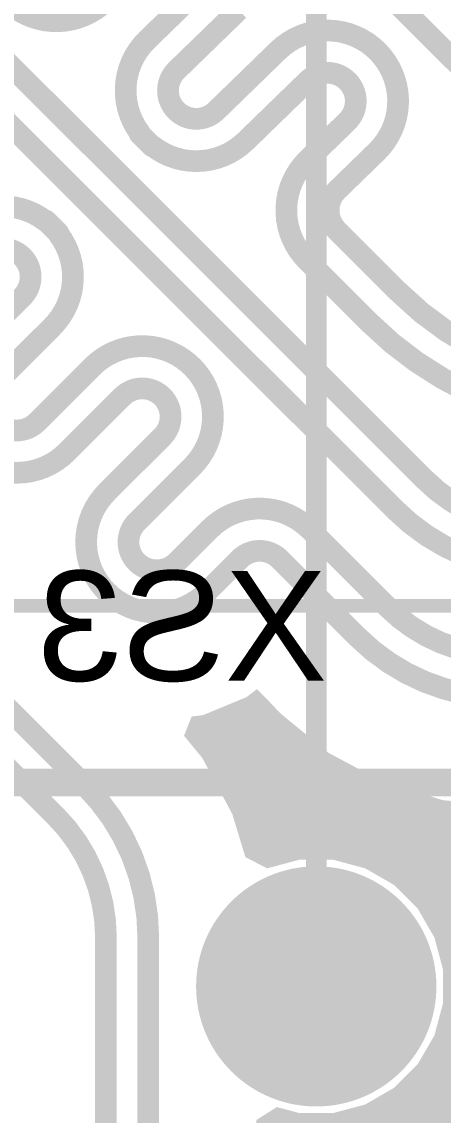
# Model space of a CAD drawing. Header units: inches. Extents: x -0.1 to 94.8, y -0.8 to 67.1.
# Drawn here: x 37.97 to 41.03, y 30.56 to 38.52 of the extents above; entities that cross this region are included whole.
import ezdxf

# ---------------------------------------------------------------- set-up
doc = ezdxf.new("R2010")
doc.units = ezdxf.units.IN
for name, color, linetype in [('Board Layer Stack Bottom Overlay', 54, 'Continuous'), ('Board Layer Stack Bottom Solder', 6, 'Continuous'), ('Bottom Layer', 5, 'Continuous'), ('Layer 1', 76, 'Continuous'), ('Layer 2', 16, 'Continuous'), ('Mechanical 15', 56, 'Continuous'), ('Mechanical 20', 56, 'Continuous'), ('Multi-Layer', 9, 'Continuous'), ('Pad Holes', 156, 'Continuous'), ('Top Layer', 1, 'Continuous'), ('Top Solder', 216, 'Continuous')]:
    doc.layers.add(name, color=color, linetype=linetype)
doc.styles.add('Arial', font='', dxfattribs={"height": 0.2})
doc.styles.get('Arial').set_extended_font_data('Arial')

# ---------------------------------------------------------------- blocks, each defined once
blk = doc.blocks.new('JK00136NL_B_54')
at = {"layer": 'Board Layer Stack Bottom Solder'}
h = blk.add_hatch(color=6, dxfattribs=at)
edge = h.paths.add_edge_path()
edge.add_arc((14.740001, 6.120000459999999), 0.8741003599999999, 0, 360)
at = {"layer": 'Bottom Layer'}
h = blk.add_hatch(color=5, dxfattribs=at)
edge = h.paths.add_edge_path()
edge.add_arc((14.740001, 6.120000459999999), 0.77250036, 0, 360)
at = {"layer": 'Layer 1'}
h = blk.add_hatch(color=76, dxfattribs=at)
edge = h.paths.add_edge_path()
edge.add_arc((14.740001, 6.120000459999999), 0.77250036, 0, 360)
at = {"layer": 'Layer 2'}
h = blk.add_hatch(color=16, dxfattribs=at)
edge = h.paths.add_edge_path()
edge.add_arc((14.740001, 6.120000459999999), 0.77250036, 0, 360)
at = {"layer": 'Multi-Layer'}
h = blk.add_hatch(color=9, dxfattribs=at)
edge = h.paths.add_edge_path()
edge.add_arc((14.740001, 6.120000459999999), 0.77250036, 0, 360)
at = {"layer": 'Pad Holes'}
h = blk.add_hatch(color=7, dxfattribs=at)
edge = h.paths.add_edge_path()
edge.add_arc((14.740001, 6.120000459999999), 0.51500024, 0, 360)
at = {"layer": 'Top Layer'}
h = blk.add_hatch(color=1, dxfattribs=at)
edge = h.paths.add_edge_path()
edge.add_arc((14.740001, 6.120000459999999), 0.77250036, 0, 360)
at = {"layer": 'Top Solder'}
h = blk.add_hatch(color=216, dxfattribs=at)
edge = h.paths.add_edge_path()
edge.add_arc((14.740001, 6.120000459999999), 0.8741003599999999, 0, 360)
at = {"layer": 'Board Layer Stack Bottom Overlay'}
blk.add_lwpolyline([(16.20000062, 8.39499972, 0.1499997, 0.1499997, 0), (16.20000062, -8.39499972, 0.1499997, 0.1499997, 0)], format="xyseb", dxfattribs=at)
at = {"layer": 'Mechanical 15'}
blk.add_lwpolyline([(16.2249993, 8.39499972, 0.1999996, 0.1999996, 0), (16.2249993, -8.39499972, 0.1999996, 0.1999996, 0)], format="xyseb", dxfattribs=at)
at = {"layer": 'Mechanical 20'}
blk.add_lwpolyline([(17.51000054, 10.24199882, 0.0999998, 0.0999998, 0), (17.51000054, -10.24199882, 0.0999998, 0.0999998, 0)], format="xyseb", dxfattribs=at)

msp = doc.modelspace()

# ---------------------------------------------------------------- hatches: boundary and pattern name
at = {"layer": 'Bottom Layer'}
msp.add_hatch(color=5, dxfattribs=at).paths.add_polyline_path([(39.74700204, 33.59624218), (39.8499711, 33.48707805999999), (39.84997363999999, 33.4870806), (40.19929476, 33.20039842), (40.59783346, 32.9873737), (41.03027354, 32.8561954), (41.47999578, 32.81190034), (41.47999578, 32.8118978), (41.6225863, 32.7940035), (41.72026708, 32.7745725), (41.90834646, 32.648906), (41.91965454, 32.63416638), (42.1435784, 32.41024252), (42.12400007999999, 32.26152552), (42.08357344, 32.23818546), (41.9118161, 32.06642812), (41.79036854, 31.85607294), (41.727501, 31.6214506), (41.727501, 31.3785504), (41.79036854, 31.14392806), (41.9118161, 30.93357288), (42.08357344, 30.76181554), (42.29392862, 30.64036798), (42.52855096, 30.57750044), (42.77145116, 30.57750044), (43.0060735, 30.64036798), (43.21642868, 30.76181554), (43.38818602, 30.93357288), (43.41152608, 30.97399952), (43.56024308, 30.99357784), (44.2428249, 30.31099602), (44.25664504, 30.30039152), (44.37869204, 30.1177325), (44.41004325999999, 29.96012804), (44.31189004, 29.84141352), (44.30116362, 29.8329985), (44.07506805999999, 29.8329985), (43.85303649999999, 29.77350662), (43.65396653999999, 29.65857416), (43.53893248, 29.5435401), (43.1344959, 29.37601186), (42.99594652, 29.4897175), (42.73269584, 29.63042842), (42.70611982, 29.63849038), (42.68603604, 29.65857416), (42.48696608, 29.77350662), (42.26493452, 29.8329985), (42.0350696, 29.8329985), (41.81303804, 29.77350662), (41.61396808, 29.65857416), (41.4514284, 29.49603448), (41.33649594, 29.29696452), (41.27700406, 29.07493296), (41.27700406, 28.84506804), (41.29601342, 28.77412076), (41.20782462, 28.65919338), (41.0521785, 28.65919338), (40.9639897, 28.77412076), (40.98299906, 28.84506804), (40.98299906, 29.07493296), (40.92350718, 29.29696452), (40.80857472, 29.49603448), (40.64603504, 29.65857416), (40.44696508, 29.77350662), (40.22493352, 29.8329985), (39.9950686, 29.8329985), (39.82372274, 29.787088), (39.6737205, 29.87197734), (39.6737205, 30.52723384), (39.82372274, 30.62166595999999), (39.98855096, 30.57750044), (40.23145116, 30.57750044), (40.4660735, 30.64036798), (40.67642867999999, 30.76181554), (40.84818601999999, 30.93357288), (40.96963358, 31.14392806), (41.03250111999999, 31.3785504), (41.03250111999999, 31.6214506), (40.96963358, 31.85607294), (40.84818601999999, 32.06642812), (40.67642867999999, 32.23818546), (40.4660735, 32.35963302), (40.23145116, 32.42250056), (39.98855096, 32.42250056), (39.75393116, 32.35963302), (39.59450297999999, 32.44079618), (39.4991463, 32.75514657999999), (39.281608, 33.16212823999999), (39.14806496, 33.32485079999999), (39.20319058, 33.46435268), (39.28753889999999, 33.47545756), (39.60207725999999, 33.60574432), (39.67870144, 33.66454024)])

# ---------------------------------------------------------------- linework, layer by layer
for points in [[(38.20284714, 41.15157886, 0.1580007, 0.1580007, 0), (42.34186858, 37.01255488, 0.1580007, 0.1580007, 0)], [(35.35502708, 40.73497568, 0.1580007, 0.1580007, 0), (40.90144728, 35.18855548, 0.1580007, 0.1580007, 0)], [(35.13723985999999, 40.51718338, 0.1580007, 0.1580007, 0), (40.68365497999999, 34.97076826, 0.1580007, 0.1580007, 0)], [(38.87915262, 38.3906903, 0.1580007, 0.1580007, 0), (39.33195588, 38.83091039999999, 0.1580007, 0.1580007, 0)], [(38.57741586, 38.67194958, 0.1580007, 0.1580007, -0.4148513788680179), (37.84980237999999, 38.68300112, 0.1580007, 0.1580007, 0)], [(39.0938512, 38.16985508, 0.1580007, 0.1580007, 0), (39.54538445999999, 38.60884074, 0.1580007, 0.1580007, 0)], [(39.83311819999999, 38.31395944, 0.1580007, 0.1580007, -0.4142105067555178), (40.55994682, 38.30371816, 0.1580007, 0.1580007, 0)], [(38.82532748, 37.71498934, 0.1580007, 0.1580007, -0.37639886955586), (38.87915262, 38.3906903, 0.1580007, 0.1580007, 0)], [(39.3803378, 37.87376219999999, 0.1580007, 0.1580007, 0), (39.83311819999999, 38.31395944, 0.1580007, 0.1580007, 0)], [(40.55994936, 38.3037207, 0.1580007, 0.1580007, -0.4142217203328691), (40.54970554, 37.57687684, 0.1580007, 0.1580007, 0)], [(39.08938587999999, 37.87893364, 0.1580007, 0.1580007, -0.4134680218372819), (39.0938512, 38.16985508, 0.1580007, 0.1580007, 0)], [(40.04781678, 38.09312168, 0.1580007, 0.1580007, -0.413682477464764), (40.33885252, 38.08928374, 0.1580007, 0.1580007, 0)], [(39.59628098, 37.65413602, 0.1580007, 0.1580007, 0), (40.04781678, 38.09312168, 0.1580007, 0.1580007, 0)], [(40.33958658, 38.0885319, 0.1580007, 0.1580007, -0.4118149440448808), (40.33573594, 37.79842834, 0.1580007, 0.1580007, 0)], [(40.33958658, 38.0885319, 0.1580007, 0.1580007, -0.001705777791308235), (40.33885252, 38.08928374, 0.1580007, 0.1580007, 0)], [(39.08938587999999, 37.87893364, 0.1580007, 0.1580007, -0.0008514443220469112), (39.08975164, 37.87855772, 0.1580007, 0.1580007, 0)], [(39.38033526, 37.87375966, 0.1580007, 0.1580007, -0.4127993176582277), (39.08975164, 37.87855772, 0.1580007, 0.1580007, 0)], [(39.38033526, 37.87375966, 0.1580007, 0.1580007, 0), (39.3803378, 37.87376219999999, 0.1580007, 0.1580007, 0)], [(40.0479387, 37.51862956, 0.1580007, 0.1580007, 0), (40.33573594, 37.79842834, 0.1580007, 0.1580007, 0)], [(38.82532748, 37.70742014, 0.1580007, 0.1580007, 0), (38.82532748, 37.71498934, 0.1580007, 0.1580007, 0)], [(38.82532748, 37.70742014, 0.1580007, 0.1580007, 0), (38.87005434, 37.66269328, 0.1580007, 0.1580007, 0)], [(38.87799438, 37.65475324, 0.1580007, 0.1580007, -0.005463429853846478), (38.87005434, 37.66269328, 0.1580007, 0.1580007, 0)], [(38.87799438, 37.6547507, 0.1580007, 0.1580007, 0), (38.9155432, 37.61720188, 0.1580007, 0.1580007, 0)], [(39.59574504, 37.65361024, 0.1580007, 0.1580007, -0.3749178443930544), (38.92089244, 37.61720442, 0.1580007, 0.1580007, 0)], [(39.59628098, 37.65413602, 0.1580007, 0.1580007, -0.001218797686426634), (39.59574504, 37.65361024, 0.1580007, 0.1580007, 0)], [(38.9155432, 37.61720442, 0.1580007, 0.1580007, 0), (38.92089244, 37.61720442, 0.1580007, 0.1580007, 0)], [(40.26263728, 37.2977918, 0.1580007, 0.1580007, 0), (40.54916705999999, 37.57635868, 0.1580007, 0.1580007, 0)], [(40.54970554, 37.57687684, 0.1580007, 0.1580007, -0.001213134819568197), (40.54916705999999, 37.57635868, 0.1580007, 0.1580007, 0)], [(40.04359784, 36.78582178, 0.1580007, 0.1580007, -0.419007469510226), (40.0479387, 37.51862956, 0.1580007, 0.1580007, 0)], [(40.26057226, 37.00442688, 0.1580007, 0.1580007, -0.4183490247160726), (40.26263728, 37.2977918, 0.1580007, 0.1580007, 0)], [(37.46257684, 37.02935698, 0.1580007, 0.1580007, -0.3756625031943547), (38.13791458, 37.07446737999999, 0.1580007, 0.1580007, 0)], [(38.13791458, 37.07446737999999, 0.1580007, 0.1580007, 0), (38.1443738, 37.07446737999999, 0.1580007, 0.1580007, 0)], [(38.1443738, 37.07446737999999, 0.1580007, 0.1580007, 0), (38.1892048, 37.02963638, 0.1580007, 0.1580007, 0)], [(38.18920225999999, 37.02963892, 0.1580007, 0.1580007, -0.0003843707282376088), (38.1897636, 37.02907758, 0.1580007, 0.1580007, 0)], [(38.18976106, 37.02907758, 0.1580007, 0.1580007, 0), (38.23458952, 36.98424912, 0.1580007, 0.1580007, 0)], [(38.23458952, 36.97779498, 0.1580007, 0.1580007, -0.3756675934487062), (38.18947912, 36.30244962, 0.1580007, 0.1580007, 0)], [(38.23458952, 36.97779498, 0.1580007, 0.1580007, 0), (38.23458952, 36.98425166, 0.1580007, 0.1580007, 0)], [(40.26056972, 37.00442434, 0.1580007, 0.1580007, 0), (40.58556017999999, 36.67943388, 0.1580007, 0.1580007, 0)], [(37.6803666, 36.81156721999999, 0.1580007, 0.1580007, -0.9984666764447183), (37.97214148, 36.5206915, 0.1580007, 0.1580007, 0)], [(40.04365626, 36.78576336, 0.1580007, 0.1580007, -0.0001341152303103431), (40.04359784, 36.78582178, 0.1580007, 0.1580007, 0)], [(40.04365626, 36.78576336, 0.1580007, 0.1580007, 0), (40.36777296, 36.46164666, 0.1580007, 0.1580007, 0)], [(40.58556017999999, 36.67943641999999, 0.1580007, 0.1580007, 0), (40.70676135999999, 36.55823523999999, 0.1580007, 0.1580007, 0)], [(40.7067639, 36.55823778, 0.1580007, 0.1580007, 0), (40.70824725999999, 36.55675442, 0.1580007, 0.1580007, 0)], [(42.32999915999999, 35.88500316, 0.1580007, 0.1580007, -0.198912367379658), (40.70824725999999, 36.55675442, 0.1580007, 0.1580007, 0)], [(37.56831196, 36.11686198, 0.1580007, 0.1580007, 0), (37.97214148, 36.5206915, 0.1580007, 0.1580007, 0)], [(40.36777296, 36.4616492, 0.1580007, 0.1580007, 0), (40.36777549999999, 36.4616492, 0.1580007, 0.1580007, 0)], [(40.36777549999999, 36.4616492, 0.1580007, 0.1580007, 0), (40.48590582, 36.34351888, 0.1580007, 0.1580007, 0)], [(37.78609917999999, 35.89907476, 0.1580007, 0.1580007, 0), (38.18877808, 36.30175366, 0.1580007, 0.1580007, 0)], [(38.18947912, 36.30244962, 0.1580007, 0.1580007, -0.001603627429053275), (38.18877808, 36.30175366, 0.1580007, 0.1580007, 0)], [(40.48590328, 36.34351634, 0.1580007, 0.1580007, 0), (40.48590582, 36.34351888, 0.1580007, 0.1580007, 0)], [(40.48590582, 36.34351634, 0.1580007, 0.1580007, 0), (40.49045495999999, 36.3389672, 0.1580007, 0.1580007, 0)], [(42.32999915999999, 35.57700276, 0.1580007, 0.1580007, -0.198912367379658), (40.49045495999999, 36.3389672, 0.1580007, 0.1580007, 0)], [(38.48080696, 36.01112686, 0.1580007, 0.1580007, -0.4142145858207659), (39.20771431999999, 36.0111294, 0.1580007, 0.1580007, 0)], [(38.07697743999999, 35.60729734, 0.1580007, 0.1580007, 0), (38.48080696, 36.01112686, 0.1580007, 0.1580007, 0)], [(39.20771431999999, 36.0111294, 0.1580007, 0.1580007, -0.4142186796260081), (39.20771178, 35.28421696, 0.1580007, 0.1580007, 0)], [(38.07697743999999, 35.60729734, 0.1580007, 0.1580007, -0.9984449132967944), (37.78609917999999, 35.89907221999999, 0.1580007, 0.1580007, 0)], [(38.69859672, 35.7933371, 0.1580007, 0.1580007, -0.4142161160457334), (38.98992456, 35.79333964, 0.1580007, 0.1580007, 0)], [(38.29591274, 35.3906582, 0.1580007, 0.1580007, 0), (38.69859417999999, 35.79333964, 0.1580007, 0.1580007, 0)], [(38.69859417999999, 35.79333964, 0.1580007, 0.1580007, 0), (38.69859672, 35.7933371, 0.1580007, 0.1580007, 0)], [(38.98992456, 35.79333964, 0.1580007, 0.1580007, -0.4133175107631974), (38.99037414, 35.50245884, 0.1580007, 0.1580007, 0)], [(38.58654462, 35.09862931999999, 0.1580007, 0.1580007, 0), (38.99037414, 35.50245884, 0.1580007, 0.1580007, 0)], [(38.29521424, 35.38995462, 0.1580007, 0.1580007, -0.413476873681927), (37.56922382, 35.38904784, 0.1580007, 0.1580007, 0)], [(38.29591274, 35.3906582, 0.1580007, 0.1580007, -0.00160945886070411), (38.29521424, 35.38995462, 0.1580007, 0.1580007, 0)], [(38.80433184, 34.8808421, 0.1580007, 0.1580007, 0), (39.20701073999999, 35.283521, 0.1580007, 0.1580007, 0)], [(39.20771178, 35.28421696, 0.1580007, 0.1580007, -0.001603627429053275), (39.20701073999999, 35.283521, 0.1580007, 0.1580007, 0)], [(40.90144728, 35.18855548, 0.1580007, 0.1580007, 0), (40.90168095999999, 35.1883218, 0.1580007, 0.1580007, 0)], [(40.90168095999999, 35.1883218, 0.1580007, 0.1580007, -6.812731628684378e-05), (40.90144728, 35.18855548, 0.1580007, 0.1580007, 0)], [(41.75499904, 34.83500272, 0.1580007, 0.1580007, -0.1988415454888588), (40.90168095999999, 35.1883218, 0.1580007, 0.1580007, 0)], [(38.58602392, 34.37225028, 0.1580007, 0.1580007, -0.4137909435407522), (38.58654462, 35.09862931999999, 0.1580007, 0.1580007, 0)], [(39.33461526, 34.82847238, 0.1580007, 0.1580007, -0.4142186796260083), (40.0615277, 34.82847492, 0.1580007, 0.1580007, 0)], [(41.75499904, 34.52700231999999, 0.1580007, 0.1580007, -0.198912367379658), (40.68365752, 34.97076826, 0.1580007, 0.1580007, 0)], [(39.0952101, 34.58906468, 0.1580007, 0.1580007, -0.9984449132967944), (38.80433184, 34.88083956, 0.1580007, 0.1580007, 0)], [(38.80433184, 34.88083956, 0.1580007, 0.1580007, 0), (38.80433184, 34.8808421, 0.1580007, 0.1580007, 0)], [(39.0952101, 34.58906468, 0.1580007, 0.1580007, 0), (39.33461526, 34.82846984, 0.1580007, 0.1580007, 0)], [(39.33461526, 34.82846984, 0.1580007, 0.1580007, 0), (39.33461526, 34.82847238, 0.1580007, 0.1580007, 0)], [(40.06152516, 34.82847238, 0.1580007, 0.1580007, 0), (40.6028525, 34.28714504, 0.1580007, 0.1580007, 0)], [(39.55240502, 34.61068516, 0.1580007, 0.1580007, -0.4142212233603136), (39.8437354, 34.61068516, 0.1580007, 0.1580007, 0)], [(39.31414539999999, 34.37242554, 0.1580007, 0.1580007, 0), (39.55240502, 34.61068516, 0.1580007, 0.1580007, 0)], [(39.8437354, 34.61068516, 0.1580007, 0.1580007, 0), (40.38506274, 34.06935781999999, 0.1580007, 0.1580007, 0)], [(38.58608488, 34.37218678, 0.1580007, 0.1580007, -0.0001399486445516376), (38.58602392, 34.37225028, 0.1580007, 0.1580007, 0)], [(38.58608234, 34.37218678, 0.1580007, 0.1580007, 0), (38.58626522, 34.3720039, 0.1580007, 0.1580007, 0)], [(38.58682401999999, 34.37144764, 0.1580007, 0.1580007, -0.0003843680420593762), (38.58626776, 34.3720039, 0.1580007, 0.1580007, 0)], [(38.58682401999999, 34.3714451, 0.1580007, 0.1580007, 0), (38.58732186, 34.37094726, 0.1580007, 0.1580007, 0)], [(38.58745648, 34.37081517999999, 0.1580007, 0.1580007, -0.0003061498352590103), (38.58732186, 34.3709498, 0.1580007, 0.1580007, 0)], [(39.3134469, 34.37172196, 0.1580007, 0.1580007, -0.413476873681927), (38.58745648, 34.37081517999999, 0.1580007, 0.1580007, 0)], [(39.31414539999999, 34.37242554, 0.1580007, 0.1580007, -0.00160945886070411), (39.3134469, 34.37172196, 0.1580007, 0.1580007, 0)], [(40.60284996, 34.28714504, 0.1580007, 0.1580007, 0), (40.6028525, 34.28714758, 0.1580007, 0.1580007, 0)], [(40.6028525, 34.28714758, 0.1580007, 0.1580007, 0), (40.62644656, 34.26355351999999, 0.1580007, 0.1580007, 0)], [(40.62644656, 34.26355351999999, 0.1580007, 0.1580007, 0), (40.62668024, 34.26331984, 0.1580007, 0.1580007, 0)], [(40.62668024, 34.26331984, 0.1580007, 0.1580007, -6.812731653497863e-05), (40.62644656, 34.26355351999999, 0.1580007, 0.1580007, 0)], [(41.47999832, 33.91000076, 0.1580007, 0.1580007, -0.1988415454886009), (40.62668024, 34.26331984, 0.1580007, 0.1580007, 0)], [(40.38506274, 34.06935781999999, 0.1580007, 0.1580007, 0), (40.40865426, 34.0457663, 0.1580007, 0.1580007, 0)], [(41.47999832, 33.60200036, 0.1580007, 0.1580007, -0.198912367379658), (40.4086568, 34.0457663, 0.1580007, 0.1580007, 0)], [(37.76905324, 33.62094622, 0.1580007, 0.1580007, 0), (38.36750009999999, 33.02249936, 0.1580007, 0.1580007, 0)], [(37.55126348, 33.403159, 0.1580007, 0.1580007, 0), (38.14971034, 32.80471214, 0.1580007, 0.1580007, 0)], [(38.36749756, 33.02249936, 0.1580007, 0.1580007, 0), (38.36750009999999, 33.0225019, 0.1580007, 0.1580007, 0)], [(38.36750009999999, 33.0225019, 0.1580007, 0.1580007, 0), (38.43000188, 32.96000012, 0.1580007, 0.1580007, 0)], [(38.43000188, 32.96000012, 0.1580007, 0.1580007, -0.198912367379658), (38.88799943999999, 31.85429494, 0.1580007, 0.1580007, 0)], [(38.14971034, 32.80471214, 0.1580007, 0.1580007, 0), (38.21221212, 32.74221036, 0.1580007, 0.1580007, 0)], [(38.21221212, 32.74221036, 0.1580007, 0.1580007, -0.198912367379658), (38.57999904, 31.85429494, 0.1580007, 0.1580007, 0)], [(38.57999904, 28.73499968, 0.1580007, 0.1580007, 0), (38.57999904, 31.85429494, 0.1580007, 0.1580007, 0)], [(38.88799943999999, 28.73499968, 0.1580007, 0.1580007, 0), (38.88799943999999, 31.85429494, 0.1580007, 0.1580007, 0)]]:
    msp.add_lwpolyline(points, format="xyseb", dxfattribs=at)
for points in [[(38.83965308, 38.3906903, 0.07899908, 0.07899908, 1), (38.91865216, 38.3906903, 0.07899908, 0.07899908, 1)], [(38.83965308, 38.3906903, 0.07899908, 0.07899908, 1), (38.91865216, 38.3906903, 0.07899908, 0.07899908, 1)], [(39.79361866, 38.31395944, 0.07899908, 0.07899908, 1), (39.87261774, 38.31395944, 0.07899908, 0.07899908, 1)], [(39.79361866, 38.31395944, 0.07899908, 0.07899908, 1), (39.87261774, 38.31395944, 0.07899908, 0.07899908, 1)], [(40.52044728, 38.30371816, 0.07899908, 0.07899908, 1), (40.59944636, 38.30371816, 0.07899908, 0.07899908, 1)], [(40.52044982, 38.3037207, 0.07899908, 0.07899908, 1), (40.5994489, 38.3037207, 0.07899908, 0.07899908, 1)], [(39.05435166, 38.16985508, 0.07899908, 0.07899908, 1), (39.13335074, 38.16985508, 0.07899908, 0.07899908, 1)], [(39.05435166, 38.16985508, 0.07899908, 0.07899908, 1), (39.13335074, 38.16985508, 0.07899908, 0.07899908, 1)], [(40.00831724, 38.09312168, 0.07899908, 0.07899908, 1), (40.08731632, 38.09312168, 0.07899908, 0.07899908, 1)], [(40.00831724, 38.09312168, 0.07899908, 0.07899908, 1), (40.08731632, 38.09312168, 0.07899908, 0.07899908, 1)], [(40.29935298, 38.08928374, 0.07899908, 0.07899908, 1), (40.37835206, 38.08928374, 0.07899908, 0.07899908, 1)], [(40.29935298, 38.08928374, 0.07899908, 0.07899908, 1), (40.37835206, 38.08928374, 0.07899908, 0.07899908, 1)], [(40.30008704, 38.0885319, 0.07899908, 0.07899908, 1), (40.37908612, 38.0885319, 0.07899908, 0.07899908, 1)], [(40.30008704, 38.0885319, 0.07899908, 0.07899908, 1), (40.37908612, 38.0885319, 0.07899908, 0.07899908, 1)], [(39.04988633999999, 37.87893364, 0.07899908, 0.07899908, 1), (39.12888542, 37.87893364, 0.07899908, 0.07899908, 1)], [(39.04988633999999, 37.87893364, 0.07899908, 0.07899908, 1), (39.12888542, 37.87893364, 0.07899908, 0.07899908, 1)], [(39.05025209999999, 37.87855772, 0.07899908, 0.07899908, 1), (39.12925118, 37.87855772, 0.07899908, 0.07899908, 1)], [(39.05025209999999, 37.87855772, 0.07899908, 0.07899908, 1), (39.12925118, 37.87855772, 0.07899908, 0.07899908, 1)], [(39.34083572, 37.87375966, 0.07899908, 0.07899908, 1), (39.4198348, 37.87375966, 0.07899908, 0.07899908, 1)], [(39.34083572, 37.87375966, 0.07899908, 0.07899908, 1), (39.4198348, 37.87375966, 0.07899908, 0.07899908, 1)], [(39.34083826, 37.87376219999999, 0.07899908, 0.07899908, 1), (39.41983733999999, 37.87376219999999, 0.07899908, 0.07899908, 1)], [(39.34083826, 37.87376219999999, 0.07899908, 0.07899908, 1), (39.41983733999999, 37.87376219999999, 0.07899908, 0.07899908, 1)], [(40.2962364, 37.79842834, 0.07899908, 0.07899908, 1), (40.37523548, 37.79842834, 0.07899908, 0.07899908, 1)], [(40.2962364, 37.79842834, 0.07899908, 0.07899908, 1), (40.37523548, 37.79842834, 0.07899908, 0.07899908, 1)], [(38.78582794, 37.71498934, 0.07899908, 0.07899908, 1), (38.86482702, 37.71498934, 0.07899908, 0.07899908, 1)], [(38.78582794, 37.71498934, 0.07899908, 0.07899908, 1), (38.86482702, 37.71498934, 0.07899908, 0.07899908, 1)], [(38.78582794, 37.70742014, 0.07899908, 0.07899908, 1), (38.86482702, 37.70742014, 0.07899908, 0.07899908, 1)], [(38.78582794, 37.70742014, 0.07899908, 0.07899908, 1), (38.86482702, 37.70742014, 0.07899908, 0.07899908, 1)], [(38.83055479999999, 37.66269328, 0.07899908, 0.07899908, 1), (38.90955388, 37.66269328, 0.07899908, 0.07899908, 1)], [(38.83055479999999, 37.66269328, 0.07899908, 0.07899908, 1), (38.90955388, 37.66269328, 0.07899908, 0.07899908, 1)], [(38.83849484, 37.65475324, 0.07899908, 0.07899908, 1), (38.91749392, 37.65475324, 0.07899908, 0.07899908, 1)], [(38.83849484, 37.6547507, 0.07899908, 0.07899908, 1), (38.91749392, 37.6547507, 0.07899908, 0.07899908, 1)], [(39.5562455, 37.65361024, 0.07899908, 0.07899908, 1), (39.63524458, 37.65361024, 0.07899908, 0.07899908, 1)], [(39.5562455, 37.65361024, 0.07899908, 0.07899908, 1), (39.63524458, 37.65361024, 0.07899908, 0.07899908, 1)], [(39.55678143999999, 37.65413602, 0.07899908, 0.07899908, 1), (39.63578052, 37.65413602, 0.07899908, 0.07899908, 1)], [(39.55678143999999, 37.65413602, 0.07899908, 0.07899908, 1), (39.63578052, 37.65413602, 0.07899908, 0.07899908, 1)], [(38.87604366, 37.61720442, 0.07899908, 0.07899908, 1), (38.95504274, 37.61720442, 0.07899908, 0.07899908, 1)], [(38.87604366, 37.61720188, 0.07899908, 0.07899908, 1), (38.95504274, 37.61720188, 0.07899908, 0.07899908, 1)], [(38.88139289999999, 37.61720442, 0.07899908, 0.07899908, 1), (38.96039198, 37.61720442, 0.07899908, 0.07899908, 1)], [(38.88139289999999, 37.61720442, 0.07899908, 0.07899908, 1), (38.96039198, 37.61720442, 0.07899908, 0.07899908, 1)], [(40.50966751999999, 37.57635868, 0.07899908, 0.07899908, 1), (40.5886666, 37.57635868, 0.07899908, 0.07899908, 1)], [(40.50966751999999, 37.57635868, 0.07899908, 0.07899908, 1), (40.5886666, 37.57635868, 0.07899908, 0.07899908, 1)], [(40.510206, 37.57687684, 0.07899908, 0.07899908, 1), (40.58920508, 37.57687684, 0.07899908, 0.07899908, 1)], [(40.510206, 37.57687684, 0.07899908, 0.07899908, 1), (40.58920508, 37.57687684, 0.07899908, 0.07899908, 1)], [(40.00843915999999, 37.51862956, 0.07899908, 0.07899908, 1), (40.08743824, 37.51862956, 0.07899908, 0.07899908, 1)], [(40.00843915999999, 37.51862956, 0.07899908, 0.07899908, 1), (40.08743824, 37.51862956, 0.07899908, 0.07899908, 1)], [(40.22313774, 37.2977918, 0.07899908, 0.07899908, 1), (40.30213681999999, 37.2977918, 0.07899908, 0.07899908, 1)], [(40.22313774, 37.2977918, 0.07899908, 0.07899908, 1), (40.30213681999999, 37.2977918, 0.07899908, 0.07899908, 1)], [(38.09841504, 37.07446737999999, 0.07899908, 0.07899908, 1), (38.17741412, 37.07446737999999, 0.07899908, 0.07899908, 1)], [(38.09841504, 37.07446737999999, 0.07899908, 0.07899908, 1), (38.17741412, 37.07446737999999, 0.07899908, 0.07899908, 1)], [(38.10487426, 37.07446737999999, 0.07899908, 0.07899908, 1), (38.18387334, 37.07446737999999, 0.07899908, 0.07899908, 1)], [(38.10487426, 37.07446737999999, 0.07899908, 0.07899908, 1), (38.18387334, 37.07446737999999, 0.07899908, 0.07899908, 1)], [(38.14970272, 37.02963892, 0.07899908, 0.07899908, 1), (38.2287018, 37.02963892, 0.07899908, 0.07899908, 1)], [(38.14970526, 37.02963638, 0.07899908, 0.07899908, 1), (38.22870434, 37.02963638, 0.07899908, 0.07899908, 1)], [(38.15026152, 37.02907758, 0.07899908, 0.07899908, 1), (38.2292606, 37.02907758, 0.07899908, 0.07899908, 1)], [(38.15026406, 37.02907758, 0.07899908, 0.07899908, 1), (38.22926313999999, 37.02907758, 0.07899908, 0.07899908, 1)], [(38.19508998, 36.98425166, 0.07899908, 0.07899908, 1), (38.27408906, 36.98425166, 0.07899908, 0.07899908, 1)], [(38.19508998, 36.98424912, 0.07899908, 0.07899908, 1), (38.27408906, 36.98424912, 0.07899908, 0.07899908, 1)], [(38.19508998, 36.97779498, 0.07899908, 0.07899908, 1), (38.27408906, 36.97779498, 0.07899908, 0.07899908, 1)], [(38.19508998, 36.97779498, 0.07899908, 0.07899908, 1), (38.27408906, 36.97779498, 0.07899908, 0.07899908, 1)], [(40.22107018, 37.00442434, 0.07899908, 0.07899908, 1), (40.30006926, 37.00442434, 0.07899908, 0.07899908, 1)], [(40.22107272, 37.00442688, 0.07899908, 0.07899908, 1), (40.3000718, 37.00442688, 0.07899908, 0.07899908, 1)], [(40.0040983, 36.78582178, 0.07899908, 0.07899908, 1), (40.08309738, 36.78582178, 0.07899908, 0.07899908, 1)], [(40.0040983, 36.78582178, 0.07899908, 0.07899908, 1), (40.08309738, 36.78582178, 0.07899908, 0.07899908, 1)], [(40.00415672, 36.78576336, 0.07899908, 0.07899908, 1), (40.08315579999999, 36.78576336, 0.07899908, 0.07899908, 1)], [(40.00415672, 36.78576336, 0.07899908, 0.07899908, 1), (40.08315579999999, 36.78576336, 0.07899908, 0.07899908, 1)], [(40.54606064, 36.67943641999999, 0.07899908, 0.07899908, 1), (40.62505972, 36.67943641999999, 0.07899908, 0.07899908, 1)], [(40.54606064, 36.67943388, 0.07899908, 0.07899908, 1), (40.62505972, 36.67943388, 0.07899908, 0.07899908, 1)], [(40.66726181999999, 36.55823523999999, 0.07899908, 0.07899908, 1), (40.7462609, 36.55823523999999, 0.07899908, 0.07899908, 1)], [(40.66726436, 36.55823778, 0.07899908, 0.07899908, 1), (40.74626344, 36.55823778, 0.07899908, 0.07899908, 1)], [(40.66874772, 36.55675442, 0.07899908, 0.07899908, 1), (40.74774679999999, 36.55675442, 0.07899908, 0.07899908, 1)], [(40.66874772, 36.55675442, 0.07899908, 0.07899908, 1), (40.74774679999999, 36.55675442, 0.07899908, 0.07899908, 1)], [(37.93264194, 36.5206915, 0.07899908, 0.07899908, 1), (38.01164102, 36.5206915, 0.07899908, 0.07899908, 1)], [(37.93264194, 36.5206915, 0.07899908, 0.07899908, 1), (38.01164102, 36.5206915, 0.07899908, 0.07899908, 1)], [(40.32827342, 36.4616492, 0.07899908, 0.07899908, 1), (40.4072725, 36.4616492, 0.07899908, 0.07899908, 1)], [(40.32827342, 36.46164666, 0.07899908, 0.07899908, 1), (40.4072725, 36.46164666, 0.07899908, 0.07899908, 1)], [(40.32827595999999, 36.4616492, 0.07899908, 0.07899908, 1), (40.40727503999999, 36.4616492, 0.07899908, 0.07899908, 1)], [(40.32827595999999, 36.4616492, 0.07899908, 0.07899908, 1), (40.40727503999999, 36.4616492, 0.07899908, 0.07899908, 1)], [(38.14927854, 36.30175366, 0.07899908, 0.07899908, 1), (38.22827762, 36.30175366, 0.07899908, 0.07899908, 1)], [(38.14927854, 36.30175366, 0.07899908, 0.07899908, 1), (38.22827762, 36.30175366, 0.07899908, 0.07899908, 1)], [(38.14997958, 36.30244962, 0.07899908, 0.07899908, 1), (38.22897866, 36.30244962, 0.07899908, 0.07899908, 1)], [(38.14997958, 36.30244962, 0.07899908, 0.07899908, 1), (38.22897866, 36.30244962, 0.07899908, 0.07899908, 1)], [(40.44640373999999, 36.34351634, 0.07899908, 0.07899908, 1), (40.52540282, 36.34351634, 0.07899908, 0.07899908, 1)], [(40.44640628, 36.34351888, 0.07899908, 0.07899908, 1), (40.52540536, 36.34351888, 0.07899908, 0.07899908, 1)], [(40.44640628, 36.34351888, 0.07899908, 0.07899908, 1), (40.52540536, 36.34351888, 0.07899908, 0.07899908, 1)], [(40.44640628, 36.34351634, 0.07899908, 0.07899908, 1), (40.52540536, 36.34351634, 0.07899908, 0.07899908, 1)], [(40.45095542, 36.3389672, 0.07899908, 0.07899908, 1), (40.5299545, 36.3389672, 0.07899908, 0.07899908, 1)], [(40.45095542, 36.3389672, 0.07899908, 0.07899908, 1), (40.5299545, 36.3389672, 0.07899908, 0.07899908, 1)], [(38.44130742, 36.01112686, 0.07899908, 0.07899908, 1), (38.5203065, 36.01112686, 0.07899908, 0.07899908, 1)], [(38.44130742, 36.01112686, 0.07899908, 0.07899908, 1), (38.5203065, 36.01112686, 0.07899908, 0.07899908, 1)], [(39.16821477999999, 36.0111294, 0.07899908, 0.07899908, 1), (39.24721386, 36.0111294, 0.07899908, 0.07899908, 1)], [(39.16821477999999, 36.0111294, 0.07899908, 0.07899908, 1), (39.24721386, 36.0111294, 0.07899908, 0.07899908, 1)], [(38.65909463999999, 35.79333964, 0.07899908, 0.07899908, 1), (38.73809371999999, 35.79333964, 0.07899908, 0.07899908, 1)], [(38.65909463999999, 35.79333964, 0.07899908, 0.07899908, 1), (38.73809371999999, 35.79333964, 0.07899908, 0.07899908, 1)], [(38.65909718, 35.7933371, 0.07899908, 0.07899908, 1), (38.73809626, 35.7933371, 0.07899908, 0.07899908, 1)], [(38.65909718, 35.7933371, 0.07899908, 0.07899908, 1), (38.73809626, 35.7933371, 0.07899908, 0.07899908, 1)], [(38.95042502, 35.79333964, 0.07899908, 0.07899908, 1), (39.0294241, 35.79333964, 0.07899908, 0.07899908, 1)], [(38.95042502, 35.79333964, 0.07899908, 0.07899908, 1), (39.0294241, 35.79333964, 0.07899908, 0.07899908, 1)], [(38.0374779, 35.60729734, 0.07899908, 0.07899908, 1), (38.11647697999999, 35.60729734, 0.07899908, 0.07899908, 1)], [(38.0374779, 35.60729734, 0.07899908, 0.07899908, 1), (38.11647697999999, 35.60729734, 0.07899908, 0.07899908, 1)], [(38.9508746, 35.50245884, 0.07899908, 0.07899908, 1), (39.02987368, 35.50245884, 0.07899908, 0.07899908, 1)], [(38.9508746, 35.50245884, 0.07899908, 0.07899908, 1), (39.02987368, 35.50245884, 0.07899908, 0.07899908, 1)], [(38.2557147, 35.38995462, 0.07899908, 0.07899908, 1), (38.33471378, 35.38995462, 0.07899908, 0.07899908, 1)], [(38.2557147, 35.38995462, 0.07899908, 0.07899908, 1), (38.33471378, 35.38995462, 0.07899908, 0.07899908, 1)], [(38.2564132, 35.3906582, 0.07899908, 0.07899908, 1), (38.33541228, 35.3906582, 0.07899908, 0.07899908, 1)], [(38.2564132, 35.3906582, 0.07899908, 0.07899908, 1), (38.33541228, 35.3906582, 0.07899908, 0.07899908, 1)], [(39.1675112, 35.283521, 0.07899908, 0.07899908, 1), (39.24651028, 35.283521, 0.07899908, 0.07899908, 1)], [(39.1675112, 35.283521, 0.07899908, 0.07899908, 1), (39.24651028, 35.283521, 0.07899908, 0.07899908, 1)], [(39.16821224, 35.28421696, 0.07899908, 0.07899908, 1), (39.24721132, 35.28421696, 0.07899908, 0.07899908, 1)], [(39.16821224, 35.28421696, 0.07899908, 0.07899908, 1), (39.24721132, 35.28421696, 0.07899908, 0.07899908, 1)], [(40.86194774, 35.18855548, 0.07899908, 0.07899908, 1), (40.94094681999999, 35.18855548, 0.07899908, 0.07899908, 1)], [(40.86194774, 35.18855548, 0.07899908, 0.07899908, 1), (40.94094681999999, 35.18855548, 0.07899908, 0.07899908, 1)], [(40.86194774, 35.18855548, 0.07899908, 0.07899908, 1), (40.94094681999999, 35.18855548, 0.07899908, 0.07899908, 1)], [(40.86218142, 35.1883218, 0.07899908, 0.07899908, 1), (40.94118049999999, 35.1883218, 0.07899908, 0.07899908, 1)], [(40.86218142, 35.1883218, 0.07899908, 0.07899908, 1), (40.94118049999999, 35.1883218, 0.07899908, 0.07899908, 1)], [(40.86218142, 35.1883218, 0.07899908, 0.07899908, 1), (40.94118049999999, 35.1883218, 0.07899908, 0.07899908, 1)], [(38.54704508, 35.09862931999999, 0.07899908, 0.07899908, 1), (38.62604416, 35.09862931999999, 0.07899908, 0.07899908, 1)], [(38.54704508, 35.09862931999999, 0.07899908, 0.07899908, 1), (38.62604416, 35.09862931999999, 0.07899908, 0.07899908, 1)], [(40.64415544, 34.97076826, 0.07899908, 0.07899908, 1), (40.72315451999999, 34.97076826, 0.07899908, 0.07899908, 1)], [(40.64415798, 34.97076826, 0.07899908, 0.07899908, 1), (40.72315706, 34.97076826, 0.07899908, 0.07899908, 1)], [(38.76483229999999, 34.8808421, 0.07899908, 0.07899908, 1), (38.84383138, 34.8808421, 0.07899908, 0.07899908, 1)], [(38.76483229999999, 34.8808421, 0.07899908, 0.07899908, 1), (38.84383138, 34.8808421, 0.07899908, 0.07899908, 1)], [(38.76483229999999, 34.88083956, 0.07899908, 0.07899908, 1), (38.84383138, 34.88083956, 0.07899908, 0.07899908, 1)], [(38.76483229999999, 34.88083956, 0.07899908, 0.07899908, 1), (38.84383138, 34.88083956, 0.07899908, 0.07899908, 1)], [(39.29511572, 34.82847238, 0.07899908, 0.07899908, 1), (39.3741148, 34.82847238, 0.07899908, 0.07899908, 1)], [(39.29511572, 34.82847238, 0.07899908, 0.07899908, 1), (39.3741148, 34.82847238, 0.07899908, 0.07899908, 1)], [(39.29511572, 34.82846984, 0.07899908, 0.07899908, 1), (39.3741148, 34.82846984, 0.07899908, 0.07899908, 1)], [(39.29511572, 34.82846984, 0.07899908, 0.07899908, 1), (39.3741148, 34.82846984, 0.07899908, 0.07899908, 1)], [(40.02202562, 34.82847238, 0.07899908, 0.07899908, 1), (40.1010247, 34.82847238, 0.07899908, 0.07899908, 1)], [(40.02202816, 34.82847492, 0.07899908, 0.07899908, 1), (40.10102724, 34.82847492, 0.07899908, 0.07899908, 1)], [(39.05571055999999, 34.58906468, 0.07899908, 0.07899908, 1), (39.13470964, 34.58906468, 0.07899908, 0.07899908, 1)], [(39.05571055999999, 34.58906468, 0.07899908, 0.07899908, 1), (39.13470964, 34.58906468, 0.07899908, 0.07899908, 1)], [(39.51290548, 34.61068516, 0.07899908, 0.07899908, 1), (39.59190456, 34.61068516, 0.07899908, 0.07899908, 1)], [(39.51290548, 34.61068516, 0.07899908, 0.07899908, 1), (39.59190456, 34.61068516, 0.07899908, 0.07899908, 1)], [(39.80423586, 34.61068516, 0.07899908, 0.07899908, 1), (39.88323494, 34.61068516, 0.07899908, 0.07899908, 1)], [(39.80423586, 34.61068516, 0.07899908, 0.07899908, 1), (39.88323494, 34.61068516, 0.07899908, 0.07899908, 1)], [(38.54652437999999, 34.37225028, 0.07899908, 0.07899908, 1), (38.62552346, 34.37225028, 0.07899908, 0.07899908, 1)], [(38.54652437999999, 34.37225028, 0.07899908, 0.07899908, 1), (38.62552346, 34.37225028, 0.07899908, 0.07899908, 1)], [(38.5465828, 34.37218678, 0.07899908, 0.07899908, 1), (38.62558188, 34.37218678, 0.07899908, 0.07899908, 1)], [(38.54658534, 34.37218678, 0.07899908, 0.07899908, 1), (38.62558442, 34.37218678, 0.07899908, 0.07899908, 1)], [(38.54676568, 34.3720039, 0.07899908, 0.07899908, 1), (38.62576476, 34.3720039, 0.07899908, 0.07899908, 1)], [(38.54676822, 34.3720039, 0.07899908, 0.07899908, 1), (38.6257673, 34.3720039, 0.07899908, 0.07899908, 1)], [(38.54732447999999, 34.37144764, 0.07899908, 0.07899908, 1), (38.62632356, 34.37144764, 0.07899908, 0.07899908, 1)], [(38.54732447999999, 34.3714451, 0.07899908, 0.07899908, 1), (38.62632356, 34.3714451, 0.07899908, 0.07899908, 1)], [(38.54782232, 34.3709498, 0.07899908, 0.07899908, 1), (38.6268214, 34.3709498, 0.07899908, 0.07899908, 1)], [(38.54782232, 34.37094726, 0.07899908, 0.07899908, 1), (38.6268214, 34.37094726, 0.07899908, 0.07899908, 1)], [(38.54795694, 34.37081517999999, 0.07899908, 0.07899908, 1), (38.62695602, 34.37081517999999, 0.07899908, 0.07899908, 1)], [(38.54795694, 34.37081517999999, 0.07899908, 0.07899908, 1), (38.62695602, 34.37081517999999, 0.07899908, 0.07899908, 1)], [(39.27394736, 34.37172196, 0.07899908, 0.07899908, 1), (39.35294644, 34.37172196, 0.07899908, 0.07899908, 1)], [(39.27394736, 34.37172196, 0.07899908, 0.07899908, 1), (39.35294644, 34.37172196, 0.07899908, 0.07899908, 1)], [(39.27464586, 34.37242554, 0.07899908, 0.07899908, 1), (39.35364494, 34.37242554, 0.07899908, 0.07899908, 1)], [(39.27464586, 34.37242554, 0.07899908, 0.07899908, 1), (39.35364494, 34.37242554, 0.07899908, 0.07899908, 1)], [(40.56335042, 34.28714504, 0.07899908, 0.07899908, 1), (40.64234949999999, 34.28714504, 0.07899908, 0.07899908, 1)], [(40.56335296, 34.28714758, 0.07899908, 0.07899908, 1), (40.64235204, 34.28714758, 0.07899908, 0.07899908, 1)], [(40.56335296, 34.28714758, 0.07899908, 0.07899908, 1), (40.64235204, 34.28714758, 0.07899908, 0.07899908, 1)], [(40.56335296, 34.28714504, 0.07899908, 0.07899908, 1), (40.64235204, 34.28714504, 0.07899908, 0.07899908, 1)], [(40.58694702, 34.26355351999999, 0.07899908, 0.07899908, 1), (40.6659461, 34.26355351999999, 0.07899908, 0.07899908, 1)], [(40.58694702, 34.26355351999999, 0.07899908, 0.07899908, 1), (40.6659461, 34.26355351999999, 0.07899908, 0.07899908, 1)], [(40.58694702, 34.26355351999999, 0.07899908, 0.07899908, 1), (40.6659461, 34.26355351999999, 0.07899908, 0.07899908, 1)], [(40.5871807, 34.26331984, 0.07899908, 0.07899908, 1), (40.66617977999999, 34.26331984, 0.07899908, 0.07899908, 1)], [(40.5871807, 34.26331984, 0.07899908, 0.07899908, 1), (40.66617977999999, 34.26331984, 0.07899908, 0.07899908, 1)], [(40.5871807, 34.26331984, 0.07899908, 0.07899908, 1), (40.66617977999999, 34.26331984, 0.07899908, 0.07899908, 1)], [(40.3455632, 34.06935781999999, 0.07899908, 0.07899908, 1), (40.42456228, 34.06935781999999, 0.07899908, 0.07899908, 1)], [(40.3455632, 34.06935781999999, 0.07899908, 0.07899908, 1), (40.42456228, 34.06935781999999, 0.07899908, 0.07899908, 1)], [(40.36915472, 34.0457663, 0.07899908, 0.07899908, 1), (40.44815379999999, 34.0457663, 0.07899908, 0.07899908, 1)], [(40.36915725999999, 34.0457663, 0.07899908, 0.07899908, 1), (40.44815634, 34.0457663, 0.07899908, 0.07899908, 1)], [(38.32799802, 33.02249936, 0.07899908, 0.07899908, 1), (38.4069971, 33.02249936, 0.07899908, 0.07899908, 1)], [(38.32800056, 33.0225019, 0.07899908, 0.07899908, 1), (38.40699964, 33.0225019, 0.07899908, 0.07899908, 1)], [(38.32800056, 33.0225019, 0.07899908, 0.07899908, 1), (38.40699964, 33.0225019, 0.07899908, 0.07899908, 1)], [(38.32800056, 33.02249936, 0.07899908, 0.07899908, 1), (38.40699964, 33.02249936, 0.07899908, 0.07899908, 1)], [(38.39050234, 32.96000012, 0.07899908, 0.07899908, 1), (38.46950142, 32.96000012, 0.07899908, 0.07899908, 1)], [(38.39050234, 32.96000012, 0.07899908, 0.07899908, 1), (38.46950142, 32.96000012, 0.07899908, 0.07899908, 1)], [(38.1102108, 32.80471214, 0.07899908, 0.07899908, 1), (38.18920988, 32.80471214, 0.07899908, 0.07899908, 1)], [(38.1102108, 32.80471214, 0.07899908, 0.07899908, 1), (38.18920988, 32.80471214, 0.07899908, 0.07899908, 1)], [(38.17271258, 32.74221036, 0.07899908, 0.07899908, 1), (38.25171166, 32.74221036, 0.07899908, 0.07899908, 1)], [(38.17271258, 32.74221036, 0.07899908, 0.07899908, 1), (38.25171166, 32.74221036, 0.07899908, 0.07899908, 1)], [(38.5404995, 31.85429494, 0.07899908, 0.07899908, 1), (38.61949858, 31.85429494, 0.07899908, 0.07899908, 1)], [(38.5404995, 31.85429494, 0.07899908, 0.07899908, 1), (38.61949858, 31.85429494, 0.07899908, 0.07899908, 1)], [(38.84849989999999, 31.85429494, 0.07899908, 0.07899908, 1), (38.92749898, 31.85429494, 0.07899908, 0.07899908, 1)], [(38.84849989999999, 31.85429494, 0.07899908, 0.07899908, 1), (38.92749898, 31.85429494, 0.07899908, 0.07899908, 1)]]:
    msp.add_lwpolyline(points, format="xyseb", close=True, dxfattribs=at)
at = {"layer": 'Layer 2'}
msp.add_lwpolyline([(40.11000105999999, 31.5000005, 0.1499997, 0.1499997, 0), (40.11000105999999, 48.1399977, 0.1499997, 0.1499997, 0)], format="xyseb", dxfattribs=at)
msp.add_lwpolyline([(40.0725005, 31.5000005, 0.07499858, 0.07499858, 1), (40.14750162, 31.5000005, 0.07499858, 0.07499858, 1)], format="xyseb", close=True, dxfattribs=at)

# ---------------------------------------------------------------- block references
at = {"rotation": 90}
msp.add_blockref('JK00136NL_B_54', (46.23000152, 16.7599995), dxfattribs=at)

# ---------------------------------------------------------------- texts
at = {"layer": 'Board Layer Stack Bottom Overlay', "style": 'Arial', "text_generation_flag": 2}
msp.add_text('XS3', height=0.8000009399999999, dxfattribs=at).set_placement((40.1913217, 33.7251294))

doc.saveas('drawing.dxf')
